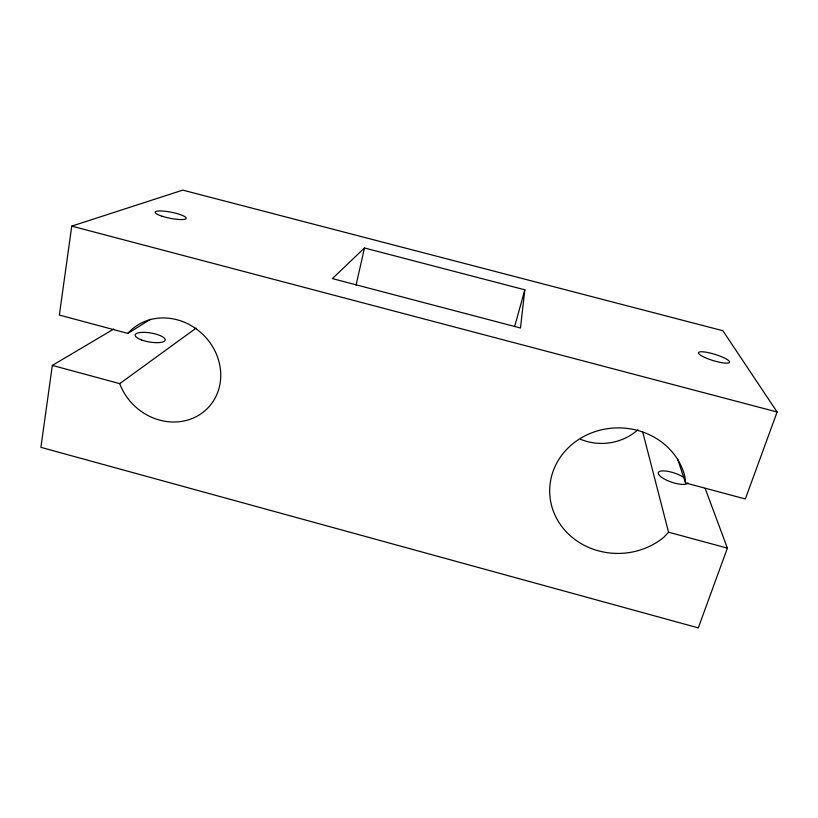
<?xml version="1.0" encoding="UTF-8"?>
<svg xmlns="http://www.w3.org/2000/svg" width="818" height="818" viewBox="0 0 818 818"><rect width="100%" height="100%" fill="white"/><g stroke="black" fill="none" stroke-linecap="round" stroke-linejoin="round"><path stroke-width="1.23" d="M524.819 289.807L520.473 328.008L332.405 278.59L364.48 247.977L524.819 289.807L514.655 326.535M113.763 329.061L52.332 365.401L40.9 447.354L698.286 627.876L727.396 548.132L705.116 488.315M677.611 458.949L685.525 482.937L745.341 498.98L777.1 412.006L722.877 330.728L182.782 190.124L71.759 226.116L59.356 315.063L127.802 333.417A54.714 49.448 43.9 0 1 207.864 339.889A54.714 49.448 43.9 0 1 195.451 417.047A54.714 49.448 43.9 0 1 119.725 383.642L52.332 365.401M356.065 285.145L364.48 247.977M642.774 432.221L668.551 532.201L664.288 536.864A68.456 62.771 -1.2 0 1 560.371 524.543A68.456 62.771 -1.2 0 1 591.895 432.763A68.456 62.771 -1.2 0 1 684.932 476.771L685.525 482.937M119.725 383.642L196.075 328.161M127.802 333.417L150.522 319.296M71.759 226.116L777.1 412.006M668.551 532.201L727.396 548.132M687.928 482.865A15.675 4.785 18.8 0 1 667.764 480.698A15.675 4.785 18.8 0 1 660.872 471.056A15.675 4.785 18.8 0 1 684.216 477.681M637.938 429.777A52.556 49.53 -5.9 0 1 580.391 439.205M141.606 339.981A15.235 4.56 9.6 0 0 165.175 340.186A15.235 4.56 9.6 0 0 143.784 332.343A15.235 4.56 9.6 0 0 141.606 339.981M162.076 216.228A15.798 3.078 11.2 0 0 186.187 218.406A15.798 3.078 11.2 0 0 163.845 211.136A15.798 3.078 11.2 0 0 162.076 216.228M704.922 357.527A16.268 3.241 17.1 0 0 729.523 362.354A16.268 3.241 17.1 0 0 707.601 352.486A16.268 3.241 17.1 0 0 704.922 357.527"/></g></svg>
